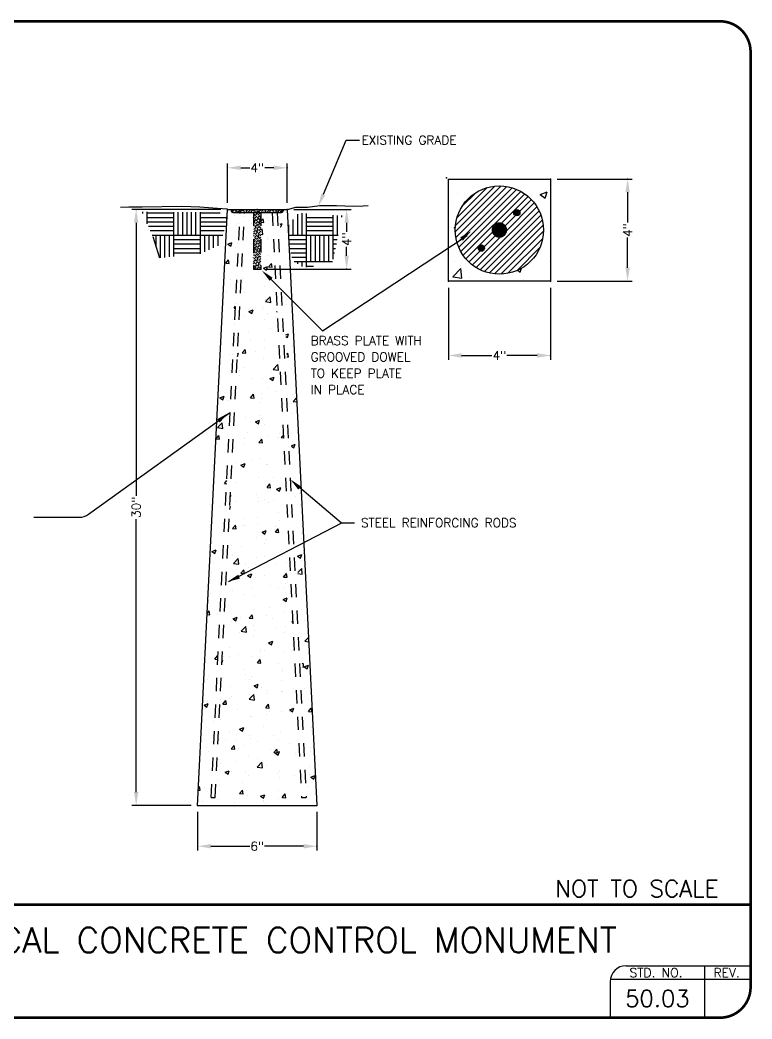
# Model space of a CAD drawing. Header units: feet. Extents: x 0 to 10.5, y 0 to 7.5.
# Drawn here: x 5 to 10.51, y -0.01 to 7.51 of the extents above; entities that cross this region are included whole.
import ezdxf
from ezdxf.enums import TextEntityAlignment as Align

# ---------------------------------------------------------------- set-up
doc = ezdxf.new("R2010")
doc.units = ezdxf.units.FT
doc.header["$LTSCALE"] = 0.25
doc.header["$MEASUREMENT"] = 0
doc.linetypes.add('HIDDEN', pattern=[0.375, 0.25, -0.125])
doc.layers.get('0').update_dxf_attribs({"linetype": 'CONTINUOUS'})
doc.layers.add('MECK-DETAIL', color=7, linetype='CONTINUOUS')
doc.styles.add('ROMANS', font='romans', dxfattribs={"height": 2})

# ---------------------------------------------------------------- blocks, each defined once
blk = doc.blocks.new('*X2')
at = {"color": 0}
for p, q in [((14.7527, 6.8831), (14.7527, 6.8831)), ((14.8399, 6.8749), (14.8399, 6.8749)), ((14.7719, 6.8018), (14.7719, 6.8018)), ((14.7867, 6.8163), (14.7867, 6.8163)), ((14.897, 6.8182), (14.897, 6.8182)), ((14.977, 6.8384), (14.9948, 6.8595)), ((14.977, 6.8303), (15.0006, 6.8282)), ((15.0006, 6.8282), (14.9948, 6.8595)), ((15.0196, 6.8719), (15.0196, 6.8719)), ((15.0392, 6.8483), (15.0392, 6.8483)), ((15.1394, 6.8149), (15.1539, 6.8205)), ((15.1405, 6.7924), (15.1437, 6.7902)), ((15.1437, 6.7902), (15.1539, 6.8204)), ((14.977, 6.7646), (14.9869, 6.7749)), ((14.977, 6.7298), (14.9925, 6.7274)), ((14.9925, 6.7274), (14.9869, 6.7749)), ((14.6988, 6.6458), (14.7338, 6.6592)), ((14.6988, 6.6458), (14.7236, 6.629)), ((14.7236, 6.629), (14.7338, 6.6592)), ((14.7392, 6.6499), (14.7392, 6.6499)), ((14.7806, 6.6499), (14.7806, 6.6499)), ((15.0308, 6.6999), (15.0308, 6.6999)), ((15.0331, 6.6819), (15.0331, 6.6819)), ((14.7607, 6.5605), (14.7607, 6.5605)), ((14.7655, 6.621), (14.7655, 6.621)), ((15.0276, 6.5492), (15.0276, 6.5492)), ((15.1891, 6.6051), (15.1891, 6.6051)), ((14.6815, 6.4861), (14.7056, 6.5148)), ((14.6815, 6.4861), (14.7114, 6.4835)), ((14.7114, 6.4835), (14.7056, 6.5148)), ((14.7745, 6.4834), (14.7745, 6.4834)), ((14.9972, 6.4444), (15.0322, 6.4579)), ((15.0221, 6.4277), (15.0322, 6.4579)), ((15.027, 6.5154), (15.027, 6.5154)), ((15.0401, 6.4547), (15.0642, 6.4834)), ((15.0401, 6.4547), (15.07, 6.4521)), ((15.07, 6.4521), (15.0642, 6.4834)), ((14.8233, 6.4488), (14.8233, 6.4488)), ((14.9972, 6.4444), (15.0221, 6.4277)), ((15.0102, 6.4016), (15.0102, 6.4016)), ((14.7186, 6.3516), (14.7186, 6.3516)), ((14.7684, 6.317), (14.7684, 6.317)), ((14.8227, 6.3622), (14.8227, 6.3622)), ((15.0076, 6.2931), (15.0076, 6.2931)), ((15.021, 6.349), (15.021, 6.349)), ((15.0897, 6.3509), (15.0897, 6.3509)), ((14.6918, 6.2515), (14.6918, 6.2515)), ((14.8384, 6.2418), (14.8384, 6.2418)), ((15.0143, 6.1645), (15.0532, 6.2051)), ((15.0587, 6.1576), (15.0532, 6.2051)), ((14.7508, 6.11), (14.7641, 6.1258)), ((14.7623, 6.1505), (14.7623, 6.1505)), ((15.0143, 6.1645), (15.0587, 6.1576)), ((15.0149, 6.1825), (15.0149, 6.1825)), ((15.1906, 6.1373), (15.1906, 6.1373)), ((14.7254, 6.1067), (14.7254, 6.1067)), ((14.7508, 6.11), (14.7632, 6.1089)), ((14.8308, 6.0396), (14.8308, 6.0396)), ((14.8755, 6.0819), (14.9106, 6.0953)), ((14.8755, 6.0819), (14.9004, 6.0651)), ((14.876, 6.0959), (14.876, 6.0959)), ((14.9004, 6.0651), (14.9106, 6.0953)), ((14.9923, 6.0954), (14.9923, 6.0954)), ((15.0012, 6.1124), (15.0012, 6.1124)), ((15.0294, 6.0668), (15.0294, 6.0668)), ((15.1095, 6.0786), (15.1134, 6.0833)), ((15.1095, 6.0786), (15.1136, 6.0783)), ((14.7378, 6.0167), (14.7378, 6.0167)), ((14.7563, 5.9841), (14.7563, 5.9841)), ((15.0088, 6.0161), (15.0088, 6.0161)), ((15.0977, 6.0283), (15.0977, 6.0283)), ((14.7445, 5.8987), (14.7445, 5.8987)), ((14.8697, 5.9152), (14.8697, 5.9152)), ((15.059, 5.9401), (15.059, 5.9401)), ((15.1858, 5.8851), (15.209, 5.894)), ((15.1865, 5.8721), (15.1989, 5.8638)), ((15.1989, 5.8638), (15.209, 5.894)), ((14.8928, 5.8413), (14.8928, 5.8413)), ((15.0027, 5.8496), (15.0027, 5.8496)), ((15.2433, 5.7845), (15.2433, 5.7845)), ((14.7171, 5.7184), (14.7171, 5.7184)), ((14.7381, 5.718), (14.7381, 5.718)), ((14.7787, 5.7025), (14.7788, 5.7025)), ((14.7788, 5.7025), (14.7889, 5.7327)), ((14.7801, 5.7293), (14.7889, 5.7327)), ((14.8202, 5.7339), (14.8443, 5.7626)), ((14.8202, 5.7339), (14.8501, 5.7313)), ((14.8501, 5.7313), (14.8443, 5.7626)), ((14.9275, 5.7429), (14.9275, 5.7429)), ((15.0087, 5.7685), (15.0087, 5.7685)), ((15.1941, 5.7207), (15.203, 5.7313)), ((15.195, 5.7011), (15.2087, 5.6999)), ((15.2087, 5.6999), (15.203, 5.7312)), ((15.2563, 5.7207), (15.2563, 5.7207)), ((14.9966, 5.6832), (14.9966, 5.6832)), ((15.0806, 5.5947), (15.1195, 5.6353)), ((15.125, 5.5878), (15.1195, 5.6353)), ((15.1285, 5.6587), (15.1285, 5.6587)), ((14.7954, 5.5858), (14.7954, 5.5858)), ((14.796, 5.5457), (14.796, 5.5457)), ((14.8369, 5.6086), (14.8369, 5.6086)), ((15.0624, 5.5745), (15.0624, 5.5745)), ((15.0806, 5.5947), (15.125, 5.5878)), ((15.1117, 5.5873), (15.1117, 5.5873)), ((15.2369, 5.6038), (15.2369, 5.6038)), ((15.2503, 5.5542), (15.2503, 5.5542)), ((14.634, 5.5299), (14.634, 5.5299)), ((14.9009, 5.5186), (14.9009, 5.5186)), ((14.9906, 5.5167), (14.9906, 5.5167)), ((15.0523, 5.518), (15.0874, 5.5314)), ((15.0523, 5.518), (15.0772, 5.5012)), ((15.0772, 5.5012), (15.0874, 5.5314)), ((14.6322, 5.3567), (14.6672, 5.3702)), ((14.6571, 5.3399), (14.6672, 5.3701)), ((14.8896, 5.3578), (14.9137, 5.3865)), ((14.9195, 5.3552), (14.9137, 5.3865)), ((14.9802, 5.3901), (14.9802, 5.3901)), ((15.0279, 5.4336), (15.0279, 5.4336)), ((15.1054, 5.4066), (15.1054, 5.4066)), ((15.2442, 5.3878), (15.2442, 5.3878)), ((14.6322, 5.3567), (14.6571, 5.3399)), ((14.6644, 5.3485), (14.6644, 5.3485)), ((14.696, 5.3316), (14.696, 5.3316)), ((14.8896, 5.3578), (14.9195, 5.3552)), ((14.9629, 5.3204), (14.9629, 5.3204)), ((14.9845, 5.3503), (14.9845, 5.3503)), ((15.2298, 5.3091), (15.2298, 5.3091)), ((15.2482, 5.3264), (15.2723, 5.3552)), ((15.2482, 5.3264), (15.2765, 5.324)), ((15.2759, 5.3359), (15.2723, 5.3551)), ((14.9738, 5.2093), (14.9738, 5.2093)), ((15.2381, 5.2213), (15.2381, 5.2213)), ((14.6132, 5.1076), (14.6522, 5.1482)), ((14.6577, 5.1007), (14.6522, 5.1482)), ((14.8487, 5.1929), (14.8487, 5.1929)), ((14.9307, 5.1554), (14.9657, 5.1688)), ((14.9307, 5.1554), (14.9556, 5.1386)), ((14.9556, 5.1386), (14.9657, 5.1688)), ((14.9784, 5.1839), (14.9784, 5.1839)), ((15.0072, 5.1353), (15.0072, 5.1353)), ((14.6003, 5.0131), (14.6244, 5.0418)), ((14.6132, 5.1076), (14.6577, 5.1007)), ((14.6302, 5.0105), (14.6244, 5.0418)), ((14.8655, 5.0649), (14.8655, 5.0649)), ((15.0317, 5.0371), (15.0317, 5.0371)), ((15.1324, 5.0536), (15.1324, 5.0536)), ((15.1469, 5.0249), (15.1653, 5.0441)), ((15.232, 5.0549), (15.232, 5.0549)), ((14.6003, 5.0131), (14.6302, 5.0105)), ((14.704, 5.009), (14.704, 5.009)), ((14.8355, 4.9755), (14.8355, 4.9755)), ((14.8423, 5.0121), (14.8423, 5.0121)), ((14.959, 4.9817), (14.9831, 5.0104)), ((14.959, 4.9817), (14.9889, 4.9791)), ((14.9709, 4.9977), (14.9709, 4.9977)), ((14.9723, 5.0174), (14.9723, 5.0174)), ((14.9889, 4.9791), (14.9831, 5.0104)), ((15.127, 5.0255), (15.127, 5.0255)), ((15.1469, 5.0249), (15.1664, 5.0218)), ((15.2323, 4.9553), (15.2642, 4.9675)), ((15.2325, 4.9518), (15.254, 4.9373)), ((15.2378, 4.9864), (15.2378, 4.9864)), ((15.254, 4.9373), (15.2642, 4.9675)), ((14.766, 4.8107), (14.766, 4.8107)), ((14.809, 4.7928), (14.844, 4.8063)), ((14.809, 4.7928), (14.8339, 4.7761)), ((14.8339, 4.776), (14.844, 4.8063)), ((14.9001, 4.8399), (14.9001, 4.8399)), ((14.9662, 4.851), (14.9662, 4.851)), ((15.0264, 4.8005), (15.0264, 4.8005)), ((15.0329, 4.7994), (15.0329, 4.7994)), ((15.2999, 4.7881), (15.2999, 4.7881)), ((14.7348, 4.7504), (14.7348, 4.7504)), ((14.6697, 4.637), (14.6909, 4.6622)), ((14.6697, 4.637), (14.6896, 4.6353)), ((14.7686, 4.6427), (14.7686, 4.6427)), ((14.9602, 4.6845), (14.9602, 4.6845)), ((15.0283, 4.6056), (15.0524, 4.6343)), ((15.0582, 4.603), (15.0525, 4.6343)), ((15.0844, 4.6842), (15.0844, 4.6842)), ((14.6687, 4.5552), (14.6687, 4.5552)), ((14.6795, 4.5378), (14.685, 4.5435)), ((14.6795, 4.5378), (14.6846, 4.537)), ((14.7202, 4.5315), (14.724, 4.5309)), ((14.724, 4.5309), (14.7213, 4.554)), ((14.9356, 4.5439), (14.9356, 4.5439)), ((15.0283, 4.6056), (15.0582, 4.603)), ((15.1075, 4.5915), (15.1425, 4.605)), ((15.1075, 4.5915), (15.1324, 4.5748)), ((15.1324, 4.5747), (15.1425, 4.605)), ((15.2674, 4.5284), (15.2674, 4.5284)), ((15.2974, 4.5522), (15.2974, 4.5522)), ((14.6371, 4.4455), (14.6371, 4.4455)), ((14.7146, 4.4206), (14.7224, 4.4437)), ((14.7157, 4.4411), (14.7224, 4.4437)), ((14.7741, 4.488), (14.7741, 4.488)), ((14.9528, 4.487), (14.9528, 4.487)), ((14.9541, 4.5181), (14.9541, 4.5181)), ((15.0058, 4.5022), (15.0058, 4.5022)), ((15.041, 4.4768), (15.041, 4.4768)), ((15.078, 4.5035), (15.078, 4.5035)), ((15.3079, 4.4655), (15.3079, 4.4655)), ((15.1256, 4.3924), (15.1256, 4.3924)), ((14.5692, 4.301), (14.5692, 4.301)), ((14.7391, 4.2609), (14.7632, 4.2896)), ((14.769, 4.2583), (14.7632, 4.2896)), ((14.8213, 4.2898), (14.8213, 4.2898)), ((14.834, 4.3423), (14.834, 4.3423)), ((14.8361, 4.2898), (14.8361, 4.2898)), ((14.9465, 4.3063), (14.9465, 4.3063)), ((14.948, 4.3516), (14.948, 4.3516)), ((15.103, 4.2785), (15.103, 4.2785)), ((15.1359, 4.3312), (15.1359, 4.3312)), ((14.7391, 4.2609), (14.769, 4.2583)), ((14.9858, 4.229), (15.0208, 4.2424)), ((14.9858, 4.229), (15.0107, 4.2122)), ((15.0107, 4.2122), (15.0208, 4.2424)), ((15.0977, 4.2295), (15.1218, 4.2582)), ((15.0977, 4.2295), (15.1276, 4.2269)), ((15.1276, 4.2269), (15.1218, 4.2582)), ((15.2016, 4.2227), (15.2016, 4.2227)), ((15.3165, 4.2174), (15.3165, 4.2174)), ((14.7333, 4.1173), (14.7333, 4.1173)), ((14.8149, 4.1091), (14.8149, 4.1091)), ((14.9419, 4.1852), (14.9419, 4.1852)), ((15.0043, 4.134), (15.0043, 4.134)), ((15.0249, 4.1674), (15.0249, 4.1674)), ((15.3201, 4.1756), (15.3201, 4.1756)), ((14.5657, 4.0677), (14.6007, 4.0811)), ((14.5657, 4.0677), (14.5906, 4.0509)), ((14.5906, 4.0509), (14.6007, 4.0811)), ((14.7387, 4.0343), (14.7387, 4.0343)), ((15.1955, 4.0562), (15.1955, 4.0562)), ((15.2843, 4.0276), (15.3193, 4.0411)), ((15.2843, 4.0276), (15.3092, 4.0109)), ((15.3092, 4.0109), (15.3193, 4.0411)), ((14.5773, 3.9784), (14.5773, 3.9784)), ((14.7458, 3.968), (14.7848, 4.0086)), ((14.7458, 3.968), (14.7903, 3.9611)), ((14.7903, 3.9611), (14.7848, 4.0086)), ((14.8442, 3.9671), (14.8442, 3.9671)), ((14.9358, 4.0187), (14.9358, 4.0187)), ((15.0056, 4.023), (15.0056, 4.023)), ((15.1111, 3.9558), (15.1111, 3.9558)), ((15.1886, 3.9784), (15.1886, 3.9784)), ((15.3137, 3.9949), (15.3137, 3.9949)), ((14.5582, 3.8954), (14.5582, 3.8954)), ((14.8085, 3.8848), (14.8326, 3.9135)), ((14.8085, 3.8848), (14.8384, 3.8822)), ((14.8384, 3.8822), (14.8326, 3.9135)), ((14.8642, 3.8664), (14.8992, 3.8798)), ((14.8642, 3.8664), (14.889, 3.8496)), ((14.8728, 3.9368), (14.8728, 3.9368)), ((14.889, 3.8496), (14.8992, 3.8798)), ((15.0043, 3.869), (15.0043, 3.869)), ((15.1671, 3.8534), (15.1912, 3.8821)), ((15.1895, 3.8898), (15.1895, 3.8898)), ((15.197, 3.8508), (15.1912, 3.8821)), ((15.2855, 3.8916), (15.3184, 3.9258)), ((15.2859, 3.8842), (15.3239, 3.8783)), ((15.2959, 3.9191), (15.2959, 3.9191)), ((15.3239, 3.8783), (15.3184, 3.9258)), ((14.6393, 3.7801), (14.6393, 3.7801)), ((14.7127, 3.819), (14.7127, 3.819)), ((14.9298, 3.8523), (14.9298, 3.8523)), ((15.057, 3.7812), (15.057, 3.7812)), ((15.1671, 3.8534), (15.197, 3.8508)), ((15.1822, 3.7977), (15.1822, 3.7977)), ((14.5519, 3.7147), (14.5519, 3.7147)), ((14.7412, 3.7396), (14.7412, 3.7396)), ((14.8325, 3.7092), (14.8325, 3.7092)), ((14.9062, 3.7688), (14.9062, 3.7688)), ((15.1241, 3.7592), (15.1241, 3.7592)), ((15.1731, 3.7576), (15.1731, 3.7576)), ((15.1834, 3.7233), (15.1834, 3.7233)), ((14.5409, 3.6591), (14.5409, 3.6591)), ((14.9237, 3.6858), (14.9237, 3.6858)), ((15.1626, 3.6651), (15.1976, 3.6785)), ((15.1626, 3.6651), (15.1875, 3.6483)), ((15.1875, 3.6483), (15.1976, 3.6785)), ((14.5259, 3.5395), (14.5491, 3.5375)), ((14.5263, 3.5486), (14.5433, 3.5688)), ((14.5419, 3.5246), (14.5419, 3.5246)), ((14.5491, 3.5375), (14.5433, 3.5688)), ((14.6097, 3.5424), (14.6097, 3.5424)), ((14.8778, 3.5087), (14.9019, 3.5374)), ((14.9077, 3.5061), (14.9019, 3.5374)), ((14.9255, 3.584), (14.9255, 3.584)), ((15.0235, 3.5342), (15.0235, 3.5342)), ((15.0507, 3.6005), (15.0507, 3.6005)), ((15.1773, 3.5569), (15.1773, 3.5569)), ((15.3151, 3.5843), (15.3151, 3.5843)), ((14.7319, 3.4842), (14.7319, 3.4842)), ((14.7425, 3.5038), (14.7775, 3.5172)), ((14.7425, 3.5038), (14.7674, 3.487)), ((14.7674, 3.487), (14.7775, 3.5172)), ((14.8088, 3.5133), (14.8088, 3.5133)), ((14.8121, 3.3982), (14.851, 3.4388)), ((14.8566, 3.3913), (14.851, 3.4387)), ((14.8778, 3.5087), (14.9077, 3.5061)), ((14.9142, 3.4462), (14.9142, 3.4462)), ((14.9176, 3.5194), (14.9176, 3.5194)), ((15.0757, 3.5021), (15.0757, 3.5021)), ((15.2365, 3.4773), (15.2432, 3.4854)), ((15.2365, 3.4773), (15.2437, 3.4767)), ((15.3426, 3.4908), (15.3426, 3.4908)), ((14.794, 3.3868), (14.794, 3.3868)), ((14.8121, 3.3982), (14.8566, 3.3913)), ((14.9115, 3.3529), (14.9115, 3.3529)), ((14.9191, 3.4033), (14.9191, 3.4033)), ((15.1085, 3.4282), (15.1085, 3.4282)), ((15.1712, 3.3904), (15.1712, 3.3904)), ((15.1811, 3.4349), (15.1811, 3.4349)), ((15.041, 3.3025), (15.076, 3.3159)), ((15.041, 3.3025), (15.0658, 3.2857)), ((15.0658, 3.2857), (15.076, 3.3159)), ((15.3457, 3.3154), (15.3754, 3.3463)), ((15.3457, 3.3154), (15.3771, 3.3105)), ((14.5886, 3.164), (14.6127, 3.1927)), ((14.6164, 3.1725), (14.6127, 3.1927)), ((14.6624, 3.1896), (14.6624, 3.1896)), ((14.7093, 3.2592), (14.7093, 3.2592)), ((14.7112, 3.1858), (14.7112, 3.1858)), ((14.7876, 3.206), (14.7876, 3.206)), ((14.9054, 3.1865), (14.9054, 3.1865)), ((14.9762, 3.2479), (14.9762, 3.2479)), ((14.977, 3.231), (14.977, 3.231)), ((15.0028, 3.2359), (15.0028, 3.2359)), ((15.1651, 3.224), (15.1651, 3.224)), ((15.2432, 3.2366), (15.2432, 3.2366)), ((14.5886, 3.164), (14.6159, 3.1616)), ((14.6506, 3.1388), (14.6559, 3.1547)), ((14.6513, 3.1529), (14.6559, 3.1547)), ((14.6529, 3.1545), (14.6529, 3.1545)), ((14.9472, 3.1326), (14.9713, 3.1613)), ((14.9472, 3.1326), (14.9771, 3.13)), ((14.9771, 3.13), (14.9713, 3.1613)), ((15.1226, 3.1261), (15.1226, 3.1261)), ((15.324, 3.1228), (15.33, 3.13)), ((15.3357, 3.0986), (15.33, 3.1299)), ((15.3394, 3.1012), (15.3744, 3.1146)), ((15.3643, 3.0844), (15.3744, 3.1146)), ((14.5394, 3.026), (14.5394, 3.026)), ((14.831, 3.076), (14.831, 3.076)), ((14.8454, 3.0338), (14.8454, 3.0338)), ((14.8994, 3.02), (14.8994, 3.02)), ((15.1591, 3.0575), (15.1591, 3.0575)), ((15.1612, 3.0753), (15.1612, 3.0753)), ((15.3251, 3.0995), (15.3357, 3.0986)), ((15.3394, 3.1012), (15.3643, 3.0844)), ((14.5309, 2.9924), (14.5309, 2.9924)), ((14.6468, 2.988), (14.6468, 2.988)), ((14.6561, 3.0088), (14.6561, 3.0088)), ((14.7174, 2.9365), (14.7174, 2.9365)), ((14.8789, 2.9924), (14.8789, 2.9924)), ((14.9193, 2.9399), (14.9543, 2.9534)), ((14.9193, 2.9399), (14.9442, 2.9231)), ((14.9442, 2.9231), (14.9543, 2.9533)), ((15.1458, 2.9811), (15.1458, 2.9811)), ((14.7304, 2.851), (14.7304, 2.851)), ((14.8784, 2.8283), (14.9173, 2.8689)), ((14.8933, 2.8536), (14.8933, 2.8536)), ((14.9229, 2.8214), (14.9173, 2.8689)), ((14.9843, 2.9253), (14.9843, 2.9253)), ((15.022, 2.9011), (15.022, 2.9011)), ((15.0297, 2.8781), (15.0297, 2.8781)), ((15.153, 2.8911), (15.153, 2.8911)), ((15.1548, 2.8946), (15.1548, 2.8946)), ((15.2512, 2.914), (15.2512, 2.914)), ((15.3442, 2.9195), (15.3442, 2.9195)), ((14.4992, 2.7787), (14.5342, 2.7921)), ((14.4992, 2.7787), (14.5241, 2.7619)), ((14.5241, 2.7619), (14.5342, 2.7921)), ((14.5245, 2.8116), (14.5245, 2.8116)), ((14.6407, 2.8216), (14.6407, 2.8216)), ((14.658, 2.7879), (14.6821, 2.8166)), ((14.658, 2.7879), (14.6878, 2.7853)), ((14.6878, 2.7853), (14.6821, 2.8166)), ((14.7139, 2.8366), (14.7139, 2.8366)), ((14.8784, 2.8283), (14.9229, 2.8214)), ((15.0166, 2.7565), (15.0407, 2.7852)), ((15.0465, 2.7539), (15.0407, 2.7852)), ((14.5125, 2.7495), (14.5125, 2.7495)), ((14.7794, 2.7383), (14.7794, 2.7383)), ((14.8872, 2.6871), (14.8872, 2.6871)), ((15.0166, 2.7565), (15.0465, 2.7539)), ((15.0233, 2.6974), (15.0233, 2.6974)), ((15.0463, 2.727), (15.0463, 2.727)), ((15.1469, 2.7246), (15.1469, 2.7246)), ((15.2127, 2.7223), (15.2127, 2.7223)), ((15.2178, 2.7386), (15.2528, 2.752)), ((15.2178, 2.7386), (15.2426, 2.7218)), ((15.2426, 2.7218), (15.2528, 2.752)), ((15.3752, 2.7251), (15.3993, 2.7539)), ((15.3752, 2.7251), (15.4051, 2.7225)), ((15.4051, 2.7225), (15.3993, 2.7538)), ((15.4036, 2.7598), (15.4036, 2.7598)), ((14.5823, 2.6394), (14.5823, 2.6394)), ((14.6347, 2.6551), (14.6347, 2.6551)), ((14.8981, 2.6809), (14.8981, 2.6809)), ((15.0013, 2.6027), (15.0013, 2.6027)), ((14.7097, 2.5527), (14.7097, 2.5527)), ((14.7976, 2.5773), (14.8327, 2.5908)), ((14.7976, 2.5773), (14.8225, 2.5606)), ((14.8225, 2.5606), (14.8327, 2.5908)), ((14.8811, 2.5207), (14.8811, 2.5207)), ((15.0811, 2.5251), (15.0811, 2.5251)), ((15.1408, 2.5582), (15.1408, 2.5582)), ((15.3969, 2.5667), (15.3969, 2.5667)), ((15.3975, 2.5934), (15.3975, 2.5934)), ((15.4127, 2.543), (15.4127, 2.543)), ((14.6286, 2.4887), (14.6286, 2.4887)), ((14.682, 2.4828), (14.682, 2.4828)), ((14.7273, 2.4118), (14.7514, 2.4405)), ((14.7572, 2.4092), (14.7514, 2.4405)), ((14.7666, 2.4837), (14.7666, 2.4837)), ((14.8296, 2.4429), (14.8296, 2.4429)), ((14.8918, 2.5002), (14.8918, 2.5002)), ((14.9489, 2.4715), (14.9489, 2.4715)), ((15.1211, 2.4929), (15.1211, 2.4929)), ((15.2159, 2.4602), (15.2159, 2.4602)), ((14.5205, 2.4269), (14.5205, 2.4269)), ((14.538, 2.3928), (14.538, 2.3928)), ((14.7273, 2.4118), (14.7572, 2.4092)), ((14.7875, 2.4156), (14.7875, 2.4156)), ((14.875, 2.3543), (14.875, 2.3543)), ((15.0544, 2.4043), (15.0544, 2.4043)), ((15.086, 2.3804), (15.1101, 2.4091)), ((15.086, 2.3804), (15.1159, 2.3778)), ((15.0961, 2.376), (15.1311, 2.3895)), ((15.0961, 2.376), (15.121, 2.3593)), ((15.1159, 2.3778), (15.1101, 2.4091)), ((15.121, 2.3592), (15.1311, 2.3895)), ((15.1347, 2.3917), (15.1347, 2.3917)), ((15.2654, 2.3695), (15.2654, 2.3695)), ((15.3905, 2.386), (15.3905, 2.386)), ((15.3915, 2.4269), (15.3915, 2.4269)), ((14.6225, 2.3222), (14.6225, 2.3222)), ((14.6351, 2.2865), (14.6351, 2.2865)), ((14.7602, 2.303), (14.7602, 2.303)), ((14.9447, 2.2585), (14.9836, 2.2991)), ((14.9496, 2.3279), (14.9496, 2.3279)), ((14.9891, 2.2516), (14.9836, 2.2991)), ((15.0205, 2.2679), (15.0205, 2.2679)), ((14.676, 2.2148), (14.711, 2.2282)), ((14.676, 2.2148), (14.7009, 2.198)), ((14.7009, 2.198), (14.711, 2.2282)), ((14.7289, 2.2179), (14.7289, 2.2179)), ((14.8495, 2.2173), (14.8495, 2.2173)), ((14.869, 2.1878), (14.869, 2.1878)), ((14.9447, 2.2585), (14.9891, 2.2516)), ((15.1164, 2.2061), (15.1164, 2.2061)), ((15.1287, 2.2253), (15.1287, 2.2253)), ((15.259, 2.1888), (15.259, 2.1888)), ((15.3833, 2.1948), (15.3833, 2.1948)), ((15.3854, 2.2605), (15.3854, 2.2605)), ((15.3946, 2.1747), (15.4296, 2.1882)), ((15.4194, 2.1579), (15.4296, 2.1881)), ((14.4532, 2.0851), (14.4622, 2.0958)), ((14.468, 2.0644), (14.4622, 2.0958)), ((14.6164, 2.1558), (14.6164, 2.1558)), ((14.6287, 2.1058), (14.6287, 2.1058)), ((14.8181, 2.1307), (14.8181, 2.1307)), ((15.1338, 2.1723), (15.1338, 2.1723)), ((15.3946, 2.1747), (15.4194, 2.1579)), ((14.4522, 2.0658), (14.468, 2.0645)), ((14.5035, 2.0893), (14.5035, 2.0893)), ((14.7967, 2.0357), (14.8208, 2.0644)), ((14.7967, 2.0357), (14.8266, 2.0331)), ((14.8266, 2.0331), (14.8208, 2.0644)), ((14.8629, 2.0214), (14.8629, 2.0214)), ((14.9744, 2.0135), (15.0095, 2.0269)), ((14.9744, 2.0135), (14.9993, 1.9967)), ((14.9993, 1.9967), (15.0095, 2.0269)), ((15.1226, 2.0588), (15.1226, 2.0588)), ((15.1553, 2.0043), (15.1794, 2.033)), ((15.1852, 2.0017), (15.1794, 2.033)), ((15.2915, 2.0196), (15.2915, 2.0196)), ((15.3793, 2.0941), (15.3793, 2.0941)), ((14.4852, 1.9731), (14.4852, 1.9731)), ((14.6103, 1.9894), (14.6103, 1.9894)), ((14.7521, 1.9618), (14.7521, 1.9618)), ((14.9999, 1.9696), (14.9999, 1.9696)), ((15.0023, 1.9751), (15.0023, 1.9751)), ((15.019, 1.9506), (15.019, 1.9506)), ((15.1275, 1.9916), (15.1275, 1.9916)), ((15.1553, 2.0043), (15.1852, 2.0017)), ((15.2859, 1.9393), (15.2859, 1.9393))]:
    blk.add_line(p, q, dxfattribs=at)
blk = doc.blocks.new('*X3')
at = {"color": 0}
for p, q in [((16.8308, 6.9288), (16.8308, 6.9288)), ((16.9761, 6.8882), (17.0111, 6.9016)), ((17.001, 6.8714), (17.0111, 6.9016)), ((16.5313, 6.8535), (16.5313, 6.8535)), ((16.5711, 6.8913), (16.5711, 6.8913)), ((16.9761, 6.8882), (17.001, 6.8714)), ((16.556, 6.7269), (16.561, 6.7289)), ((16.556, 6.7269), (16.5607, 6.7237)), ((16.5589, 6.5584), (16.5589, 6.5584)), ((17.0237, 6.5585), (17.0237, 6.5585)), ((16.5488, 6.486), (16.5878, 6.5266)), ((16.5933, 6.4791), (16.5878, 6.5266)), ((16.588, 6.5421), (16.588, 6.5421)), ((16.8664, 6.5176), (16.8793, 6.5088)), ((16.8793, 6.5088), (16.8856, 6.5275)), ((16.5488, 6.486), (16.5933, 6.4791)), ((16.5827, 6.5005), (16.5827, 6.5005)), ((16.6291, 6.4815), (16.6291, 6.4815)), ((16.896, 6.4703), (16.896, 6.4703))]:
    blk.add_line(p, q, dxfattribs=at)
blk = doc.blocks.new('*X4')
at = {"color": 0}
for p, q in [((14.739, 6.9255), (14.7511, 6.9375)), ((14.7432, 6.912), (14.7498, 6.9186)), ((14.7542, 6.923), (14.7542, 6.923)), ((14.7586, 6.9274), (14.7687, 6.9375)), ((14.7609, 6.912), (14.7741, 6.9252)), ((14.7785, 6.912), (14.7984, 6.9319)), ((14.7785, 6.9296), (14.7785, 6.9296)), ((14.783, 6.9341), (14.7864, 6.9375)), ((14.8006, 6.9164), (14.8218, 6.9375)), ((14.8028, 6.9363), (14.8028, 6.9363)), ((14.8139, 6.912), (14.8161, 6.9142)), ((14.8205, 6.9186), (14.8205, 6.9186)), ((14.8249, 6.923), (14.8395, 6.9375)), ((14.8316, 6.912), (14.8404, 6.9208)), ((14.8448, 6.9252), (14.8448, 6.9252)), ((14.8492, 6.9296), (14.8571, 6.9375)), ((14.8492, 6.912), (14.8647, 6.9274)), ((14.8669, 6.912), (14.889, 6.9341)), ((14.8691, 6.9319), (14.8691, 6.9319)), ((14.8735, 6.9363), (14.8748, 6.9375)), ((14.8868, 6.9142), (14.8868, 6.9142)), ((14.8912, 6.9186), (14.9102, 6.9375)), ((14.9023, 6.912), (14.9067, 6.9164)), ((14.9111, 6.9208), (14.9111, 6.9208)), ((14.9145, 6.9066), (14.92, 6.912)), ((14.9145, 6.8889), (14.9244, 6.8987)), ((14.9145, 6.8712), (14.9177, 6.8744)), ((14.9155, 6.9252), (14.9278, 6.9375)), ((14.92, 6.912), (14.931, 6.923)), ((14.92, 6.8589), (14.9421, 6.881)), ((14.9222, 6.8788), (14.9222, 6.8788)), ((14.9266, 6.8832), (14.9487, 6.9053)), ((14.9288, 6.9031), (14.9288, 6.9031)), ((14.9332, 6.9075), (14.9376, 6.912)), ((14.9354, 6.9274), (14.9354, 6.9274)), ((14.9376, 6.912), (14.9553, 6.9296)), ((14.9398, 6.9319), (14.9455, 6.9375)), ((14.9443, 6.8656), (14.9664, 6.8877)), ((14.9465, 6.8855), (14.9465, 6.8855)), ((14.9509, 6.8899), (14.973, 6.912)), ((14.9531, 6.9098), (14.9531, 6.9098)), ((14.9575, 6.9142), (14.9796, 6.9363)), ((14.9597, 6.9341), (14.9597, 6.9341)), ((14.9686, 6.8722), (14.977, 6.8807)), ((14.9708, 6.8921), (14.9708, 6.8921)), ((14.9752, 6.8965), (14.977, 6.8984)), ((14.9774, 6.9164), (14.9774, 6.9164)), ((14.9818, 6.9208), (14.9986, 6.9375)), ((14.9907, 6.912), (14.9973, 6.9186)), ((15.0017, 6.923), (15.0017, 6.923)), ((15.0061, 6.9274), (15.0162, 6.9375)), ((15.0083, 6.912), (15.0216, 6.9252)), ((15.026, 6.912), (15.0459, 6.9319)), ((15.026, 6.9296), (15.026, 6.9296)), ((15.0304, 6.9341), (15.0339, 6.9375)), ((15.0481, 6.9164), (15.0693, 6.9375)), ((15.0503, 6.9363), (15.0503, 6.9363)), ((15.0614, 6.912), (15.0636, 6.9142)), ((15.068, 6.9186), (15.068, 6.9186)), ((15.0724, 6.923), (15.0869, 6.9375)), ((15.0791, 6.912), (15.0879, 6.9208)), ((15.0923, 6.9252), (15.0923, 6.9252)), ((15.0967, 6.9296), (15.1046, 6.9375)), ((15.0967, 6.912), (15.1122, 6.9274)), ((15.1144, 6.912), (15.1365, 6.9341)), ((15.1166, 6.9319), (15.1166, 6.9319)), ((15.121, 6.9363), (15.1223, 6.9375)), ((15.1343, 6.9142), (15.1343, 6.9142)), ((15.1387, 6.9186), (15.1576, 6.9375)), ((14.9145, 6.8359), (14.9354, 6.8567)), ((14.9145, 6.8182), (14.9288, 6.8324)), ((14.9145, 6.8005), (14.9222, 6.8081)), ((14.9155, 6.8545), (14.9155, 6.8545)), ((14.9177, 6.7683), (14.9398, 6.7904)), ((14.9244, 6.7926), (14.9465, 6.8147)), ((14.9266, 6.8125), (14.9266, 6.8125)), ((14.931, 6.817), (14.9531, 6.839)), ((14.9332, 6.8368), (14.9332, 6.8368)), ((14.9376, 6.8413), (14.9597, 6.8634)), ((14.9398, 6.8611), (14.9398, 6.8611)), ((14.9421, 6.775), (14.9641, 6.7971)), ((14.9443, 6.7949), (14.9443, 6.7949)), ((14.9487, 6.7993), (14.9708, 6.8214)), ((14.9509, 6.8192), (14.9509, 6.8192)), ((14.9553, 6.8236), (14.977, 6.8453)), ((14.9575, 6.8435), (14.9575, 6.8435)), ((14.9619, 6.8479), (14.977, 6.863)), ((14.9641, 6.8678), (14.9641, 6.8678)), ((14.9664, 6.7816), (14.977, 6.7923)), ((14.9686, 6.8015), (14.9686, 6.8015)), ((14.973, 6.8059), (14.977, 6.81)), ((14.9752, 6.8258), (14.9752, 6.8258)), ((14.9145, 6.7828), (14.9155, 6.7838)), ((14.9145, 6.7475), (14.9332, 6.7661)), ((14.9145, 6.7298), (14.9266, 6.7418)), ((14.9145, 6.7121), (14.92, 6.7175)), ((14.92, 6.7882), (14.92, 6.7882)), ((14.9222, 6.702), (14.9443, 6.7241)), ((14.9244, 6.7219), (14.9244, 6.7219)), ((14.9288, 6.7264), (14.9509, 6.7485)), ((14.931, 6.7462), (14.931, 6.7462)), ((14.9354, 6.7507), (14.9575, 6.7728)), ((14.9376, 6.7705), (14.9376, 6.7705)), ((14.9398, 6.6844), (14.9619, 6.7065)), ((14.9465, 6.7087), (14.9686, 6.7308)), ((14.9487, 6.7286), (14.9487, 6.7286)), ((14.9531, 6.733), (14.9752, 6.7551)), ((14.9553, 6.7529), (14.9553, 6.7529)), ((14.9597, 6.7573), (14.977, 6.7746)), ((14.9619, 6.7772), (14.9619, 6.7772)), ((14.9664, 6.7109), (14.9664, 6.7109)), ((14.9708, 6.7153), (14.977, 6.7216)), ((14.973, 6.7352), (14.973, 6.7352)), ((14.9145, 6.6591), (14.931, 6.6755)), ((14.9145, 6.6414), (14.9244, 6.6512)), ((14.9145, 6.6237), (14.9177, 6.6269)), ((14.9155, 6.6777), (14.9376, 6.6998)), ((14.9177, 6.6976), (14.9177, 6.6976)), ((14.92, 6.6114), (14.9421, 6.6335)), ((14.9222, 6.6313), (14.9222, 6.6313)), ((14.9266, 6.6358), (14.9487, 6.6579)), ((14.9288, 6.6556), (14.9288, 6.6556)), ((14.9332, 6.6601), (14.9553, 6.6822)), ((14.9354, 6.6799), (14.9354, 6.6799)), ((14.9421, 6.7043), (14.9421, 6.7043)), ((14.9443, 6.6181), (14.9664, 6.6402)), ((14.9465, 6.638), (14.9465, 6.638)), ((14.9509, 6.6424), (14.973, 6.6645)), ((14.9531, 6.6623), (14.9531, 6.6623)), ((14.9575, 6.6667), (14.977, 6.6862)), ((14.9597, 6.6866), (14.9597, 6.6866)), ((14.9641, 6.691), (14.977, 6.7039)), ((14.9686, 6.6247), (14.977, 6.6332)), ((14.9708, 6.6446), (14.9708, 6.6446)), ((14.9752, 6.649), (14.977, 6.6509)), ((14.9145, 6.5884), (14.9354, 6.6092)), ((14.9145, 6.5707), (14.9288, 6.5849)), ((14.9145, 6.553), (14.9222, 6.5606)), ((14.9155, 6.607), (14.9155, 6.607)), ((14.9177, 6.5209), (14.9398, 6.5429)), ((14.92, 6.5407), (14.92, 6.5407)), ((14.9244, 6.5452), (14.9465, 6.5673)), ((14.9266, 6.565), (14.9266, 6.565)), ((14.931, 6.5695), (14.9531, 6.5916)), ((14.9332, 6.5894), (14.9332, 6.5894)), ((14.9376, 6.5938), (14.9597, 6.6159)), ((14.9398, 6.6137), (14.9398, 6.6137)), ((14.9421, 6.5275), (14.9641, 6.5496)), ((14.9443, 6.5474), (14.9443, 6.5474)), ((14.9487, 6.5518), (14.9708, 6.5739)), ((14.9509, 6.5717), (14.9509, 6.5717)), ((14.9553, 6.5761), (14.977, 6.5978)), ((14.9575, 6.596), (14.9575, 6.596)), ((14.9619, 6.6004), (14.977, 6.6155)), ((14.9641, 6.6203), (14.9641, 6.6203)), ((14.9664, 6.5341), (14.977, 6.5448)), ((14.9686, 6.554), (14.9686, 6.554)), ((14.973, 6.5584), (14.977, 6.5625)), ((14.9752, 6.5783), (14.9752, 6.5783)), ((14.9145, 6.5353), (14.9155, 6.5363)), ((14.9145, 6.5), (14.9332, 6.5186)), ((14.9145, 6.4823), (14.9266, 6.4943)), ((14.9145, 6.4646), (14.92, 6.47)), ((14.9222, 6.4546), (14.9443, 6.4767)), ((14.9244, 6.4744), (14.9244, 6.4744)), ((14.9288, 6.4789), (14.9509, 6.501)), ((14.931, 6.4988), (14.931, 6.4988)), ((14.9354, 6.5032), (14.9575, 6.5253)), ((14.9376, 6.5231), (14.9376, 6.5231)), ((14.9405, 6.4375), (14.9619, 6.459)), ((14.9421, 6.4568), (14.9421, 6.4568)), ((14.9465, 6.4612), (14.9686, 6.4833)), ((14.9487, 6.4811), (14.9487, 6.4811)), ((14.9531, 6.4855), (14.9752, 6.5076)), ((14.9553, 6.5054), (14.9553, 6.5054)), ((14.9597, 6.5098), (14.977, 6.5271)), ((14.9619, 6.5297), (14.9619, 6.5297)), ((14.9641, 6.4435), (14.977, 6.4564)), ((14.9664, 6.4634), (14.9664, 6.4634)), ((14.9708, 6.4678), (14.977, 6.4741)), ((14.973, 6.4877), (14.973, 6.4877)), ((14.9177, 6.4501), (14.9177, 6.4501)), ((14.9228, 6.4375), (14.9376, 6.4523)), ((14.9597, 6.4391), (14.9597, 6.4391)), ((14.9758, 6.4375), (14.977, 6.4387))]:
    blk.add_line(p, q, dxfattribs=at)
blk = doc.blocks.new('*X5')
at = {"color": 0}
for p, q in [((16.8488, 6.8079), (16.8541, 6.8132)), ((16.8623, 6.8037), (16.8712, 6.8126)), ((16.8494, 6.7908), (16.8534, 6.7949)), ((16.8579, 6.7993), (16.8579, 6.7993)), ((16.8605, 6.7843), (16.8777, 6.8014)), ((16.7468, 6.7059), (16.7673, 6.7264)), ((16.7474, 6.7241), (16.7474, 6.7241)), ((16.7518, 6.7286), (16.7676, 6.7443)), ((16.7629, 6.6866), (16.7849, 6.7087)), ((16.7651, 6.7065), (16.7651, 6.7065)), ((16.7695, 6.7109), (16.7916, 6.733)), ((16.7717, 6.7308), (16.7717, 6.7308)), ((16.7761, 6.7352), (16.7854, 6.7445)), ((16.7872, 6.6932), (16.8081, 6.7141)), ((16.7894, 6.7131), (16.7894, 6.7131)), ((16.7938, 6.7175), (16.8048, 6.7285)), ((16.796, 6.7374), (16.796, 6.7374)), ((16.7529, 6.6943), (16.7606, 6.702)), ((16.7772, 6.6832), (16.7783, 6.6844)), ((16.7827, 6.6888), (16.7827, 6.6888)), ((16.6767, 6.6181), (16.6976, 6.639)), ((16.6789, 6.638), (16.6789, 6.638)), ((16.6869, 6.6107), (16.6921, 6.6159)), ((16.6966, 6.6203), (16.6966, 6.6203)), ((16.701, 6.6247), (16.7041, 6.6278))]:
    blk.add_line(p, q, dxfattribs=at)
blk = doc.blocks.new('*X7')
at = {"color": 0}
for p, q in [((249.61, 198.7), (260.02, 209.1)), ((249.65, 200.16), (258.56, 209.06)), ((249.75, 197.42), (261.29, 208.97)), ((250, 201.91), (256.8, 208.72)), ((250.02, 196.28), (262.44, 208.7)), ((250.39, 195.24), (263.48, 208.32)), ((250.86, 194.29), (264.43, 207.86)), ((251.16, 204.5), (254.22, 207.55)), ((251.4, 193.42), (265.3, 207.31)), ((259.93, 200.53), (266.09, 206.7)), ((264.18, 203.37), (266.82, 206.01)), ((254.3, 190.66), (268.05, 204.41)), ((255.21, 190.16), (268.56, 203.5)), ((260.97, 198.75), (267.47, 205.25)), ((256.21, 189.74), (268.97, 202.51)), ((257.3, 189.42), (269.3, 201.42)), ((260.77, 199.95), (263.22, 202.41)), ((263.51, 202.69), (263.89, 203.08)), ((252.02, 192.62), (258.18, 198.79)), ((258.51, 189.21), (269.5, 200.21)), ((258.73, 199.33), (259.38, 199.98)), ((259.17, 198.36), (260.35, 199.54)), ((259.87, 189.16), (269.56, 198.85)), ((253.47, 191.24), (259.97, 197.74)), ((256.17, 195.35), (258.76, 197.95)), ((261.45, 189.33), (269.39, 197.26)), ((252.71, 191.9), (255.21, 194.4)), ((255.49, 194.68), (255.88, 195.07)), ((263.49, 189.95), (268.77, 195.23))]:
    blk.add_line(p, q, dxfattribs=at)
blk = doc.blocks.new('*X9')
at = {"color": 0}
for p, q in [((179, 202.86), (179, 203.24)), ((180, 200.57), (180, 203.23)), ((180, 203), (186, 203)), ((180, 202), (186, 202)), ((180, 201), (186, 201)), ((186, 198), (186, 203.21)), ((187, 198), (187, 203.2)), ((188, 198), (188, 203.2)), ((189, 198), (189, 203.2)), ((190, 198), (190, 203.19)), ((191, 198), (191, 203.19)), ((192, 198), (192, 203.18)), ((192, 203), (196.47, 203)), ((192, 202), (198, 202)), ((192, 201), (197.98, 201)), ((198, 201.35), (198, 202.13)), ((180.25, 200), (186, 200)), ((180.68, 199), (186, 199)), ((192, 200), (197.75, 200)), ((192, 199), (197.4, 199)), ((181.12, 198), (186, 198)), ((182, 195.32), (182, 198)), ((183, 192.86), (183, 198)), ((184, 192.96), (184, 198)), ((185, 193.06), (185, 198)), ((186, 193.16), (186, 198)), ((186, 198), (192, 198)), ((186, 197), (192, 197)), ((192, 193.77), (192, 198)), ((192, 198), (197.06, 198)), ((193, 194.19), (193, 198)), ((194, 194.65), (194, 198)), ((195, 195.1), (195, 198)), ((196, 195.55), (196, 198)), ((197, 197.82), (197, 198)), ((186, 196), (192, 196)), ((186, 195), (192, 195)), ((186, 194), (192, 194))]:
    blk.add_line(p, q, dxfattribs=at)
blk = doc.blocks.new('*X10')
at = {"color": 0}
for p, q in [((213, 198), (213, 201.55)), ((214, 198), (214, 202.76)), ((215, 198), (215, 202.97)), ((216, 198), (216, 202.9)), ((216, 202), (222, 202)), ((216, 201), (222, 201)), ((222, 198), (222, 202.51)), ((223, 198), (223, 202.45)), ((224, 202.04), (224, 202.39)), ((212, 198), (212, 200.35)), ((216, 200), (222, 200)), ((216, 199), (222, 199)), ((211.88, 198), (216, 198)), ((211.94, 197), (216, 197)), ((216, 192), (216, 198)), ((216, 198), (222, 198)), ((217, 192), (217, 198)), ((218, 192), (218, 198)), ((219, 192), (219, 198)), ((220, 192), (220, 198)), ((221, 192), (221, 198)), ((222, 192.55), (222, 198)), ((222, 198), (223.15, 198)), ((222, 197), (222.94, 197)), ((212.12, 196), (216, 196)), ((212.3, 195), (216, 195)), ((222, 196), (222.73, 196)), ((222, 195), (222.52, 195)), ((212.48, 194), (216, 194)), ((212.66, 193), (216, 193)), ((213.2, 192), (216, 192)), ((214, 191.51), (214, 192)), ((215, 190.9), (215, 192)), ((216, 190.78), (216, 192)), ((216, 192), (221.88, 192)), ((222, 194), (222.31, 194)), ((222, 193), (222.1, 193)), ((216, 191), (217.54, 191))]:
    blk.add_line(p, q, dxfattribs=at)

msp = doc.modelspace()

# ---------------------------------------------------------------- linework, layer by layer
at = {"layer": 'MECK-DETAIL', "color": 7}
for p, q in [((7.2837, 6.1984), (7.4553, 6.6057)), ((7.4553, 6.6057), (7.5552, 6.6057)), ((8.2245, 5.5446), (8.2245, 6.3129)), ((8.2245, 6.3129), (8.9928, 6.3129)), ((8.9928, 6.3129), (8.9928, 5.5446)), ((5.8186, 6.1017), (5.7577, 6.0973)), ((5.921, 6.1017), (5.8186, 6.1017)), ((6.2192, 6.106), (5.921, 6.1017)), ((6.3541, 6.1017), (6.2192, 6.106)), ((6.4521, 6.093), (6.3541, 6.1017)), ((6.5588, 6.0864), (6.4521, 6.093)), ((7.0137, 6.0843), (7.0769, 6.1017)), ((7.0769, 6.1017), (7.1639, 6.1017)), ((7.1639, 6.1017), (7.2575, 6.1125)), ((7.2575, 6.1125), (7.3838, 6.1125)), ((7.3838, 6.1125), (7.5079, 6.1082)), ((7.5079, 6.1082), (7.5841, 6.1104)), ((7.5841, 6.1104), (7.6211, 6.1125)), ((6.3377, 1.5983), (6.562, 6.084)), ((6.562, 6.084), (7.0106, 6.084)), ((6.5896, 6.084), (6.5896, 6.0751)), ((6.6036, 6.061), (6.5983, 6.084)), ((6.6036, 6.061), (6.969, 6.061)), ((6.969, 6.061), (6.9792, 6.084)), ((6.983, 6.084), (6.983, 6.0751)), ((7.0106, 6.084), (7.2349, 1.5983)), ((6.001, 5.8791), (6.0509, 5.7189)), ((7.2775, 5.1707), (8.3651, 5.8867)), ((6.7583, 5.6354), (6.8143, 5.6354)), ((7.2775, 5.1707), (6.8425, 5.6054)), ((8.9928, 5.5446), (8.2245, 5.5446)), ((5.517, 3.7894), (6.5767, 4.5523)), ((7.4216, 3.7227), (7.0547, 4.034)), ((5.1058, 3.7667), (5.4469, 3.7667)), ((7.4216, 3.7227), (6.5702, 3.2799)), ((7.5185, 3.7227), (7.4216, 3.7227)), ((6.4384, 1.6585), (6.4706, 1.6585)), ((7.1196, 1.6585), (7.1554, 1.6585)), ((6.3377, 1.5983), (7.2349, 1.5983)), ((9.5622, 0.391), (10.5038, 0.391)), ((10.1532, 0.391), (10.1532, 0)), ((9.4422, 0.289), (10.4992, 0.289)), ((9.4422, 0.271), (9.4422, 0))]:
    msp.add_line(p, q, dxfattribs=at)
at = {"layer": 'MECK-DETAIL', "color": 7, "linetype": 'ByBlock'}
for p, q in [((6.562, 6.1339), (6.562, 6.4306)), ((6.6619, 6.3973), (6.73, 6.3973)), ((6.9107, 6.3973), (6.8426, 6.3973)), ((7.0106, 6.1339), (7.0106, 6.4306)), ((9.0427, 6.3129), (9.607, 6.3129)), ((9.5737, 6.213), (9.5737, 5.985)), ((6.5121, 6.084), (5.8416, 6.084)), ((7.0605, 6.0832), (7.4925, 6.0832)), ((5.8749, 5.9841), (5.8749, 3.9291)), ((7.4592, 5.9833), (7.4592, 5.9156)), ((9.5737, 5.6445), (9.5737, 5.8724)), ((7.4592, 5.7353), (7.4592, 5.803)), ((6.8643, 5.6354), (7.4925, 5.6354)), ((8.2245, 5.4946), (8.2245, 4.9514)), ((8.9928, 5.4946), (8.9928, 4.9514)), ((9.0427, 5.5446), (9.607, 5.5446)), ((8.3244, 4.9847), (8.5523, 4.9847)), ((8.8929, 4.9847), (8.6649, 4.9847)), ((5.8749, 1.6982), (5.8749, 3.7531)), ((6.2878, 1.5983), (5.8416, 1.5983)), ((6.3377, 1.5483), (6.3377, 1.2573)), ((7.2349, 1.5483), (7.2349, 1.2573)), ((6.4376, 1.2906), (6.7316, 1.2906)), ((7.135, 1.2906), (6.841, 1.2906))]:
    msp.add_line(p, q, dxfattribs=at)
at = {"layer": 'MECK-DETAIL', "color": 7, "linetype": 'HIDDEN'}
for p, q in [((6.4384, 1.6585), (6.6585, 6.061)), ((6.4706, 1.6585), (6.6907, 6.061)), ((6.7583, 6.061), (6.7583, 5.6354)), ((6.8143, 6.061), (6.8143, 5.6354)), ((6.8995, 6.061), (7.1196, 1.6585)), ((6.9353, 6.061), (7.1554, 1.6585))]:
    msp.add_line(p, q, dxfattribs=at)
at = {"layer": 'MECK-DETAIL', "color": 7, "const_width": 0.02}
msp.add_lwpolyline([(0.2444, 7.4999), (10.2689, 7.5, -0.414215), (10.4992, 7.2697), (10.4992, 0.2303, -0.414214), (10.2689, 0), (0.2303, 0, -0.414214), (0, 0.2303), (0, 7.2447, -0.401569), (0.2444, 7.5, -0.650938)], format="xyb", dxfattribs=at)
at = {"layer": 'MECK-DETAIL', "color": 7}
for points, const_width in [([(8.7273, 6.0598, 1), (8.7522, 6.0598, 1)], 0.025), ([(8.5795, 5.9287, 1), (8.6378, 5.9287, 1)], 0.0583), ([(8.4605, 5.793, 1), (8.4854, 5.793, 1)], 0.025)]:
    msp.add_lwpolyline(points, format="xyb", close=True, dxfattribs=dict(at, const_width=const_width))
at = {"layer": 'MECK-DETAIL', "color": 7, "const_width": 0.02}
msp.add_lwpolyline([(0.0018, 0.85), (10.4999, 0.85)], dxfattribs=at)
at = {"layer": 'MECK-DETAIL', "color": 7}
for centre, radius in [((8.6086, 5.9287), 0.3324), ((8.7397, 6.0598), 0.024), ((8.473, 5.793), 0.024)]:
    msp.add_circle(centre, radius, dxfattribs=at)
at = {"layer": 'MECK-DETAIL', "color": 7, "linetype": 'HIDDEN'}
msp.add_circle((8.6086, 5.9287), 0.048, dxfattribs=at)
at = {"layer": 'MECK-DETAIL', "color": 7}
for centre, radius, start, end in [((6.6036, 6.0751), 0.014, 180, 270), ((6.969, 6.0751), 0.014, 270, 0), ((5.4469, 3.8867), 0.12, 270, 305.75146), ((9.5622, 0.271), 0.12, 90, 180)]:
    msp.add_arc(centre, radius, start, end, dxfattribs=at)
at = {"layer": 'MECK-DETAIL', "color": 7, "linetype": 'ByBlock'}
for p in [(7.0106, 6.3973), (8.9928, 6.3129), (9.5737, 6.3129), (5.8749, 6.084), (6.562, 6.084), (6.562, 6.084), (7.0106, 6.084), (7.0106, 6.0832), (6.8143, 5.6354), (7.4592, 5.6354), (8.2245, 5.5446), (8.9928, 5.5446), (8.9928, 5.5446), (8.9928, 4.9847), (6.3377, 1.5983), (6.3377, 1.5983), (7.2349, 1.5983), (7.2349, 1.2906)]:
    msp.add_point(p, dxfattribs=at)
at = {"layer": 'MECK-DETAIL', "color": 7}
for p in [(8.2102, 6.322), (6.7863, 6.084), (6.7863, 6.084), (8.7431, 6.0632), (8.6361, 5.9562), (8.6086, 5.9287), (8.4741, 5.7942)]:
    msp.add_point(p, dxfattribs=at)
at = {"layer": 'MECK-DETAIL', "color": 7, "linetype": 'ByBlock'}
for points in [[(6.6619, 6.4139), (6.6619, 6.3806), (6.562, 6.3973)], [(6.9107, 6.4139), (6.9107, 6.3806), (7.0106, 6.3973)], [(9.5571, 6.213), (9.5904, 6.213), (9.5737, 6.3129)], [(5.8582, 5.9841), (5.8915, 5.9841), (5.8749, 6.084)], [(7.4425, 5.9833), (7.4758, 5.9833), (7.4592, 6.0832)], [(7.4425, 5.7353), (7.4758, 5.7353), (7.4592, 5.6354)], [(9.5571, 5.6445), (9.5904, 5.6445), (9.5737, 5.5446)], [(8.3244, 5.0013), (8.3244, 4.968), (8.2245, 4.9847)], [(8.8929, 5.0013), (8.8929, 4.968), (8.9928, 4.9847)], [(5.8582, 1.6982), (5.8915, 1.6982), (5.8749, 1.5983)], [(6.4376, 1.3072), (6.4376, 1.2739), (6.3377, 1.2906)], [(7.135, 1.3072), (7.135, 1.2739), (7.2349, 1.2906)]]:
    msp.add_solid(points, dxfattribs=at)
at = {"layer": 'MECK-DETAIL', "color": 7}
for points in [[(7.2991, 6.1919), (7.2684, 6.2049), (7.2449, 6.1063)], [(8.3136, 5.8737), (8.3338, 5.8492), (8.3971, 5.9223)], [(6.8799, 5.5467), (6.9016, 5.57), (6.821, 5.6234)], [(6.4838, 4.5048), (6.5034, 4.4798), (6.5686, 4.5512)], [(7.0947, 3.9754), (7.1164, 3.9986), (7.0358, 4.0521)], [(6.656, 3.3055), (6.6432, 3.3346), (6.5623, 3.2818)]]:
    msp.add_solid(points, dxfattribs=at)

# ---------------------------------------------------------------- block references
for name, p, xscale, yscale, zscale in [('*X3', (-17.1708, -4.3888), 1.536607906018006, 1.536607906018007, 1.536607906018008), ('*X7', (-0.0354, -0.7024), 0.03330000000000055, 0.03329999999999966, 0.0333), ('*X9', (-0.0354, -0.7024), 0.03330000000000055, 0.03329999999999966, 0.0333), ('*X2', (-6.6222, -0.14), 0.8971417841760001, 0.8971417841760001, 0.8971417841760002), ('*X4', (-6.6222, -0.14), 0.8971417841760001, 0.8971417841760001, 0.8971417841760002), ('*X10', (-0.0354, -0.7024), 0.03330000000000055, 0.03329999999999966, 0.0333), ('*X5', (-17.1708, -4.3888), 1.536607906018006, 1.536607906018007, 1.536607906018008)]:
    msp.add_blockref(name, p, dxfattribs=dict(at, xscale=xscale, yscale=yscale, zscale=zscale))

# ---------------------------------------------------------------- texts
at = {"layer": 'MECK-DETAIL', "color": 7, "style": 'ROMANS'}
msp.add_text('EXISTING GRADE', height=0.0666, dxfattribs=at).set_placement((7.5718, 6.6057), align=Align.MIDDLE_LEFT)
at = {"layer": 'MECK-DETAIL', "color": 7, "linetype": 'ByBlock', "style": 'ROMANS'}
for s, p in [('4"', (6.7863, 6.3973)), ('4"', (8.6086, 4.9847)), ('6"', (6.7863, 1.2906))]:
    msp.add_text(s, height=0.0666, dxfattribs=at).set_placement(p, align=Align.MIDDLE_CENTER)
for s, p in [('4"', (9.5737, 5.9287)), ('4"', (7.4592, 5.8593)), ('30"', (5.8749, 3.8411))]:
    msp.add_text(s, height=0.0666, rotation=90, dxfattribs=at).set_placement(p, align=Align.MIDDLE_CENTER)
at = {"layer": 'MECK-DETAIL', "color": 7, "style": 'ROMANS'}
for s, height, p in [('BRASS PLATE WITH', 0.0666, (7.1883, 5.0632)), ('GROOVED DOWEL', 0.0666, (7.1883, 4.9402)), ('TO KEEP PLATE', 0.0666, (7.1883, 4.8171)), ('IN PLACE', 0.0666, (7.1883, 4.6941)), ('STEEL REINFORCING RODS', 0.0666, (7.5672, 3.6922)), ('NOT TO SCALE', 0.1275, (9.0279, 0.9075)), ('STD. NO.', 0.068, (9.5879, 0.3049)), ('REV.', 0.068, (10.2202, 0.3041))]:
    msp.add_text(s, height=height, dxfattribs=at).set_placement(p)
msp.add_text('TYPICAL CONCRETE CONTROL MONUMENT', height=0.187838, dxfattribs=at).set_placement((6.9174, 0.5844), align=Align.MIDDLE)
msp.add_text('50.03', height=0.12547, dxfattribs=at).set_placement((9.7977, 0.1445), align=Align.MIDDLE_CENTER)

doc.saveas('drawing.dxf')
